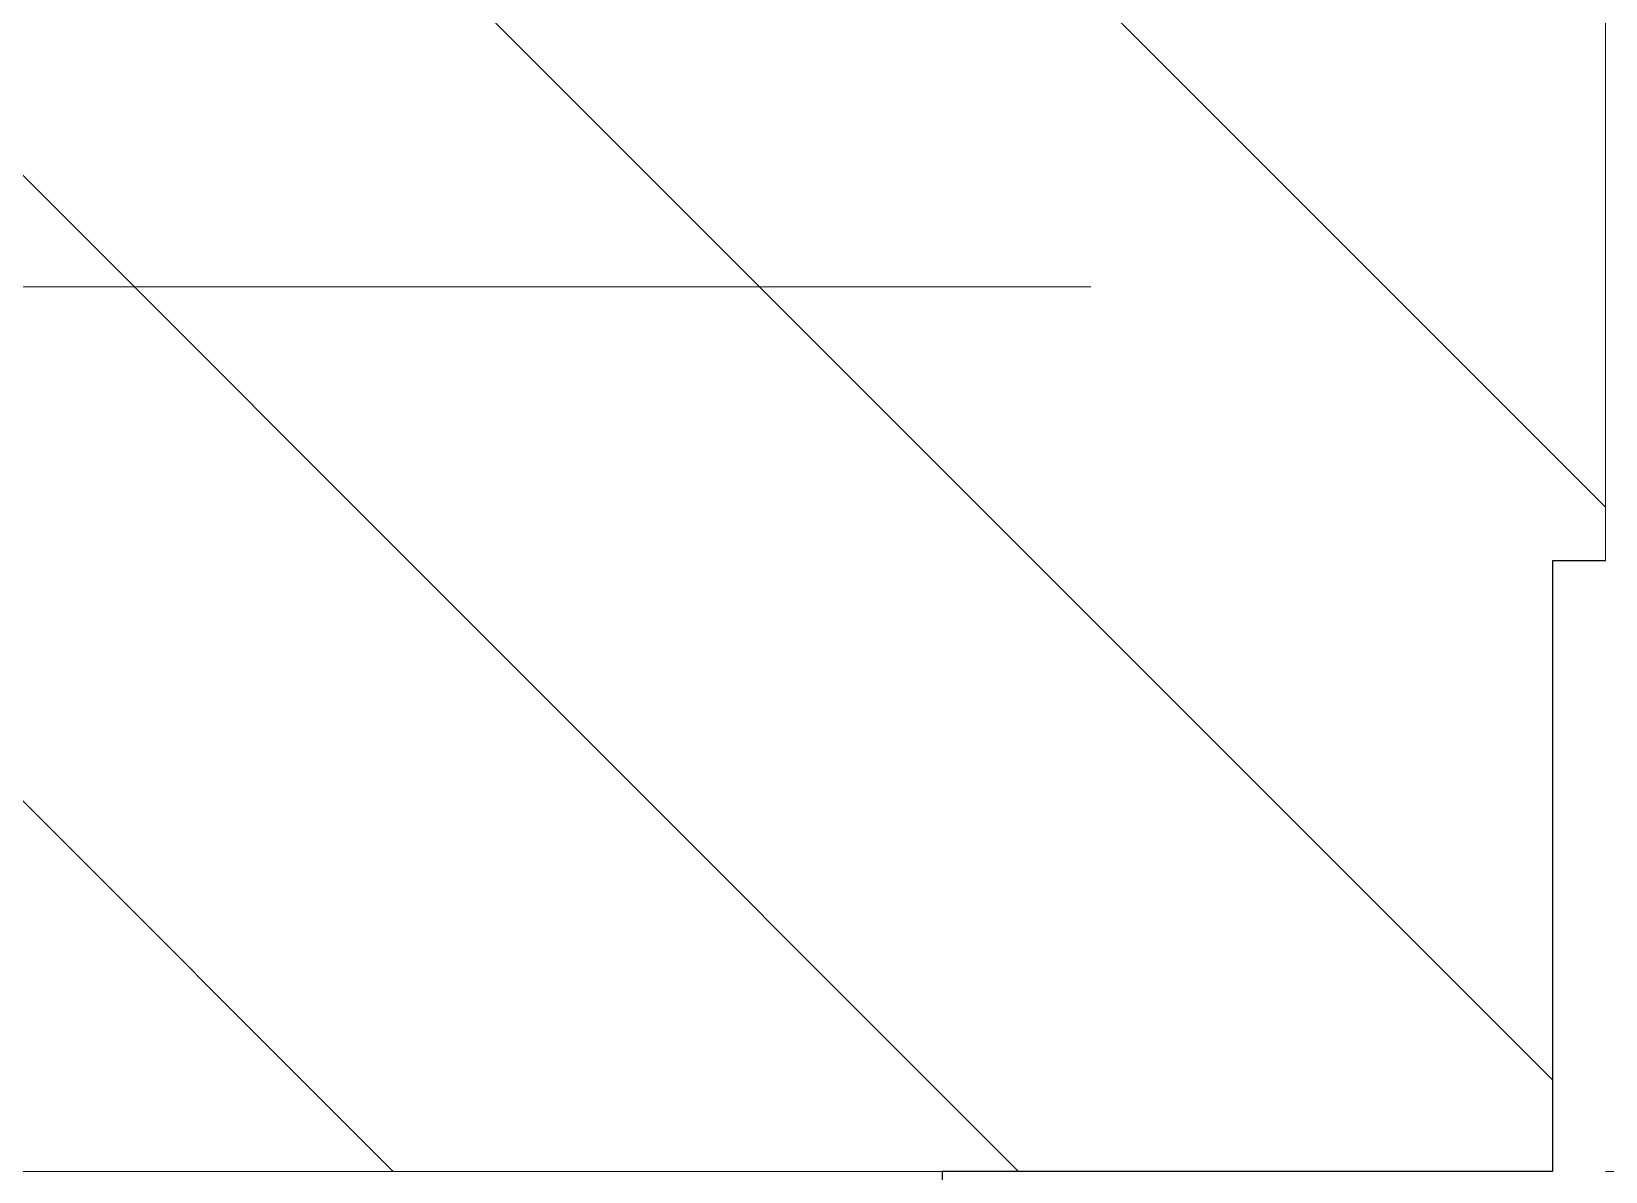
# Model space of a CAD drawing. Header units: millimetres. Extents: x -17017 to 628417, y -109036 to 199237.
# Drawn here: x 334792.8 to 334970.7, y -88782.4 to -88653.6 of the extents above; entities that cross this region are included whole.
import ezdxf

# ---------------------------------------------------------------- set-up
doc = ezdxf.new("R2010")
doc.units = ezdxf.units.MM
doc.linetypes.add('50_200_ШТРИХ_1Т_ш5_п1_п1_', pattern=[700, 500, -100, 0, -100])
for name, color, linetype, lineweight in [('A-GENM-____-MCUT', 7, 'Continuous', 25), ('A-GENM-____-OTLN-1', 7, 'Continuous', 25), ('A-WALL-____-MCUT-3', 7, 'Continuous', 9), ('A-WALL-____-OTLN', 7, 'Continuous', 9), ('A-WALL-____-PATT-1', 7, 'Continuous', 9), ('S-GRID-____-OTLN-1', 7, '50_200_ШТРИХ_1Т_ш5_п1_п1_', 9), ('стяжа', 7, 'Continuous', 30)]:
    doc.layers.add(name, color=color, linetype=linetype, lineweight=lineweight)

# ---------------------------------------------------------------- blocks, each defined once
blk = doc.blocks.new('Фахверк_СКБ_Уголок - 250_2700-27497298-АР1_План отверстий 3 этажа в осях 1-64_А-ГГ')
at = {"layer": 'A-GENM-____-MCUT'}
for p, q in [((200, 175), (200, 181)), ((131, 106), (131, 175)), ((131, 175), (200, 175)), ((125, 106), (131, 106))]:
    blk.add_line(p, q, dxfattribs=at)
blk = doc.blocks.new('3эт')
at = {"layer": 'S-GRID-____-OTLN-1', "color": 251, "ltscale": 0.6, "true_color": 0x636466}
blk.add_line((387845.11, -88682.41), (279101.94, -88682.41), dxfattribs=at)

msp = doc.modelspace()

# ---------------------------------------------------------------- hatches: boundary and pattern name
at = {"layer": 'A-WALL-____-PATT-1'}
h = msp.add_hatch(dxfattribs=at)
h.set_pattern_fill('FP_6', color=256, style=0, pattern_type=2)
h.set_pattern_definition([(135, (283770.707, -86863.456), (-35.35534, -35.35534), [])])
h.paths.add_polyline_path([(336780.96, -88782.41), (337120.71, -88782.41), (337120.71, -88532.41), (336776.71, -88532.41), (336776.71, -88601.41), (336770.71, -88601.41), (336770.71, -88713.41), (336776.71, -88713.41), (336776.71, -88782.41)], flags=0)
h.paths.add_polyline_path([(334895.71, -88782.41), (334964.71, -88782.41), (334964.71, -88713.41), (334970.71, -88713.41), (334970.71, -88601.41), (334964.71, -88601.41), (334964.71, -88532.41), (334620.71, -88532.41), (334620.71, -88782.41)], flags=0)

# ---------------------------------------------------------------- linework, layer by layer
at = {"layer": 'A-WALL-____-MCUT-3'}
for p, q in [((334970.71, -88713.41), (334970.71, -88601.41)), ((334620.71, -88782.41), (334895.71, -88782.41))]:
    msp.add_line(p, q, dxfattribs=at)
at = {"layer": 'A-WALL-____-OTLN'}
msp.add_line((336770.71, -88782.41), (334970.71, -88782.41), dxfattribs=at)

# ---------------------------------------------------------------- block references
at = {"layer": 'A-GENM-____-OTLN-1', "rotation": 180}
msp.add_blockref('Фахверк_СКБ_Уголок - 250_2700-27497298-АР1_План отверстий 3 этажа в осях 1-64_А-ГГ', (335095.71, -88607.41), dxfattribs=at)
at = {"layer": 'стяжа'}
msp.add_blockref('3эт', (0, 0), dxfattribs=at)

doc.saveas('drawing.dxf')
